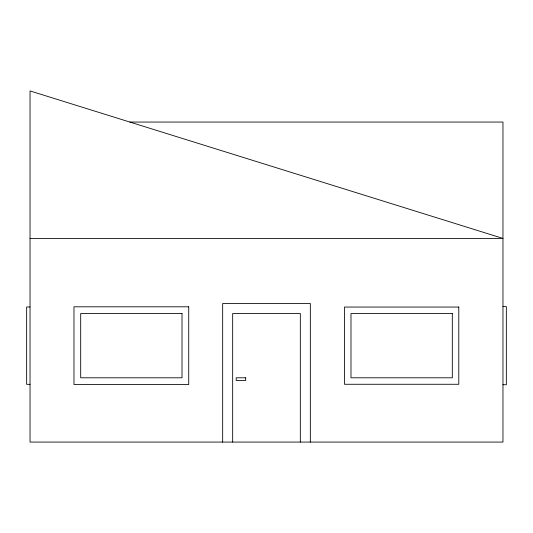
<?xml version="1.0" encoding="UTF-8"?>
<svg xmlns="http://www.w3.org/2000/svg" width="533" height="533" viewBox="0 0 533 533"><rect width="100%" height="100%" fill="white"/><g stroke="black" fill="none" stroke-linecap="round" stroke-linejoin="round"><path stroke-width="0.8" d="M129.845 122.057L502.965 122.057L502.965 442.077L30.035 442.077L30.035 90.923L502.965 238.424L30.035 238.424M502.965 306.595L506.35 306.595L506.35 384.726L502.965 384.726M30.035 306.988L26.65 306.988L26.65 384.333L30.035 384.333M310.333 442.077L310.333 303.517L222.667 303.517L222.667 442.077M300.332 442.077L300.332 313.524L232.668 313.524L232.668 442.077M188.729 306.808L73.974 306.808L73.974 384.513L188.729 384.513L188.729 306.808M458.786 307.048L344.511 307.048L344.511 384.273L458.786 384.273L458.786 307.048M182.013 313.524L80.69 313.524L80.69 377.797L182.013 377.797L182.013 313.524M452.31 313.524L350.987 313.524L350.987 377.797L452.31 377.797L452.31 313.524M245.68 377.797L236.212 377.797L236.212 380.502L245.68 380.502L245.68 377.797"/></g></svg>
